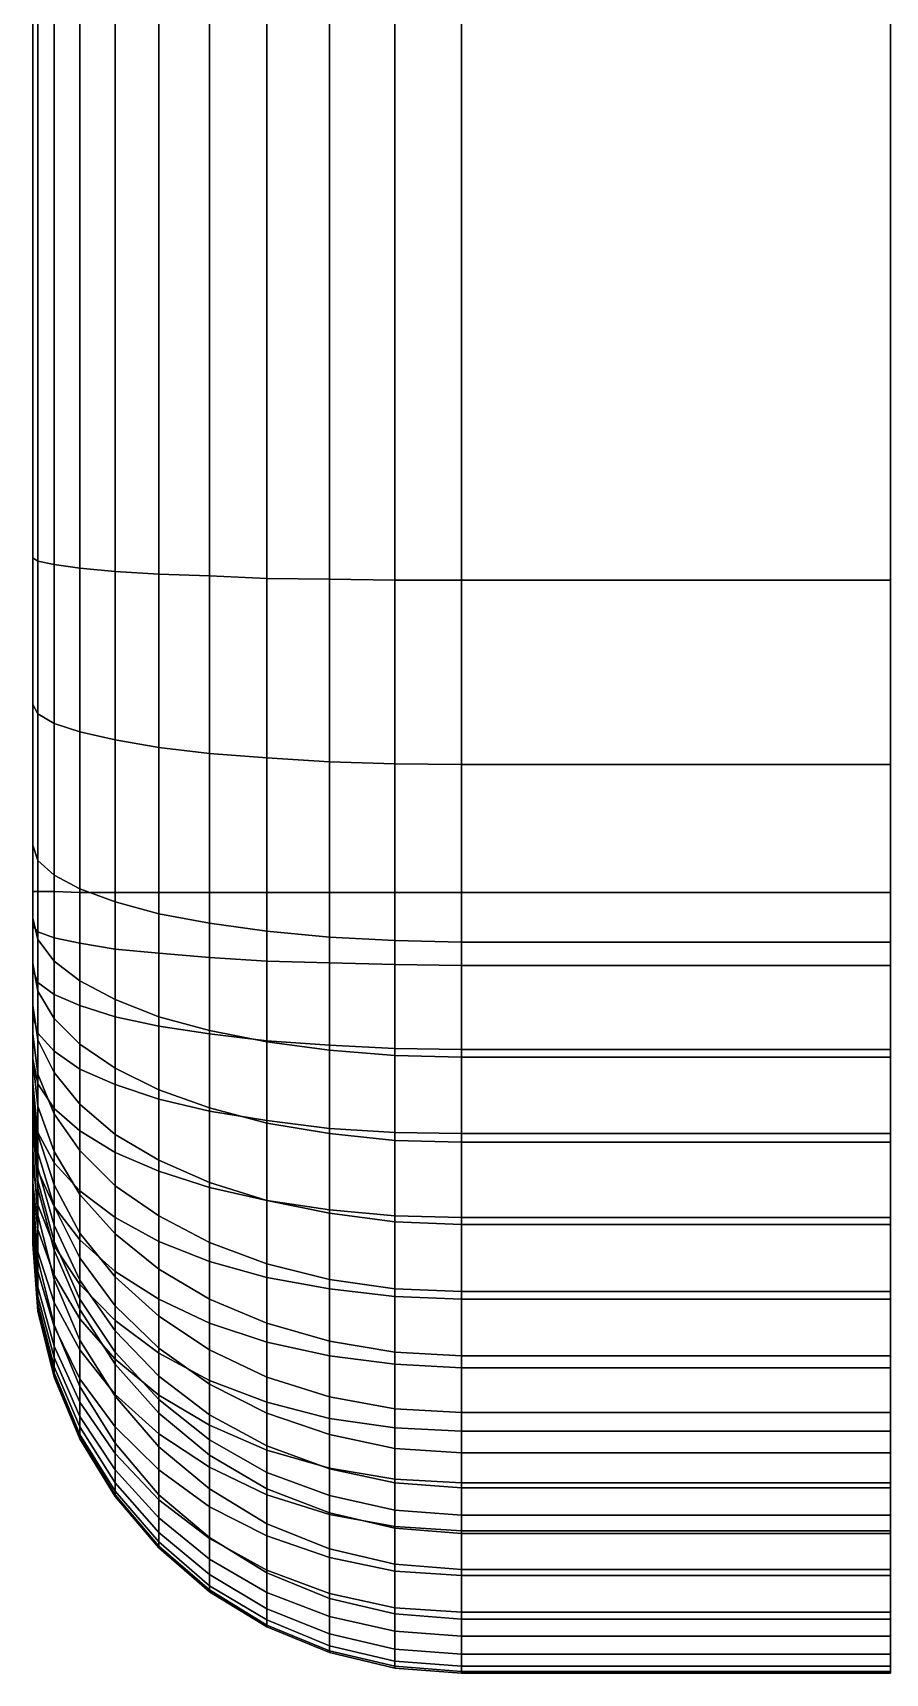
# Model space of a CAD drawing. Extents: x -0.92 to 0.87, y -0.39 to 0.43.
# Drawn here: x -0.4874 to -0.388, y -0.3881 to -0.1969 of the extents above; entities that cross this region are included whole.
import ezdxf

# ---------------------------------------------------------------- set-up
doc = ezdxf.new("R2010")
doc.units = 0
for name, color, linetype in [('CAP_1.7', 7, 'CONTINUOUS'), ('EXTRUDE_2', 7, 'CONTINUOUS'), ('ROUNDING_1.7', 7, 'CONTINUOUS')]:
    doc.layers.add(name, color=color, linetype=linetype)

msp = doc.modelspace()

# ---------------------------------------------------------------- meshes
at = {"layer": 'CAP_1.7'}
mesh = msp.add_polyface(dxfattribs=at)
corners = [(-0.4874, -0.297, -0.2428), (-0.4874, -0.301, -0.2426), (-0.4874, -0.3061, -0.2419), (-0.4874, -0.3114, -0.2406), (-0.4874, -0.3165, -0.2389), (-0.4874, -0.3215, -0.2366), (-0.4874, -0.3252, -0.2345), (-0.4874, -0.3286, -0.232), (-0.4874, -0.3309, -0.23), (-0.4874, -0.333, -0.2278), (-0.4874, -0.3347, -0.2255), (-0.4874, -0.3361, -0.223), (-0.4874, -0.3368, -0.2212), (-0.4874, -0.3374, -0.2194), (-0.4874, -0.3378, -0.2176), (-0.4874, -0.3381, -0.2138), (-0.4874, -0.3379, -0.1933), (-0.4874, -0.3321, -0.1238), (-0.4874, -0.3271, -0.093), (-0.4874, -0.3241, -0.0822), (-0.4874, -0.3235, -0.0805), (-0.4874, -0.3222, -0.0778), (-0.4874, -0.3209, -0.0755), (-0.4874, -0.3193, -0.0734), (-0.4874, -0.3166, -0.0706), (-0.4874, -0.3136, -0.068), (-0.4874, -0.3103, -0.0658), (-0.4874, -0.3054, -0.0632), (-0.4874, -0.3001, -0.0611), (-0.4874, -0.2916, -0.0587), (-0.4874, -0.2752, -0.0558), (-0.4874, -0.2581, -0.054), (-0.4874, -0.1654, -0.0542), (-0.4874, -0.0651, -0.0564), (-0.4874, 0.0006, -0.0581), (-0.4874, 0.0546, -0.0616), (-0.4874, 0.1032, -0.0699), (-0.4874, 0.1463, -0.0762), (-0.4874, 0.1468, -0.0762), (-0.4874, 0.1483, -0.0764), (-0.4874, 0.151, -0.0773), (-0.4874, 0.1598, -0.081), (-0.4874, 0.1965, -0.0979), (-0.4874, 0.1998, -0.0989), (-0.4874, 0.2016, -0.0993), (-0.4874, 0.2031, -0.0994), (-0.4874, 0.2037, -0.0994), (-0.4874, 0.2043, -0.0992), (-0.4874, 0.2047, -0.099), (-0.4874, 0.205, -0.0987), (-0.4874, 0.2052, -0.0983), (-0.4874, 0.2053, -0.0978), (-0.4874, 0.2052, -0.0955), (-0.4874, 0.1882, 0.2108), (-0.4874, 0.1888, 0.2203), (-0.4874, 0.1903, 0.2309), (-0.4874, 0.1927, 0.2391), (-0.4874, 0.1961, 0.2472), (-0.4874, 0.2004, 0.2552), (-0.4874, 0.2074, 0.2656), (-0.4874, 0.2177, 0.2779), (-0.4874, 0.2316, 0.2916), (-0.4874, 0.2489, 0.3057), (-0.4874, 0.2661, 0.3172), (-0.4874, 0.2797, 0.3248), (-0.4874, 0.2912, 0.3299), (-0.4874, 0.2947, 0.331), (-0.4874, 0.3001, 0.332), (-0.4874, 0.3057, 0.3325), (-0.4874, 0.3115, 0.3323), (-0.4874, 0.3193, 0.3312), (-0.4874, 0.3272, 0.3293), (-0.4874, 0.3369, 0.3259), (-0.4874, 0.3463, 0.3216), (-0.4874, 0.3567, 0.3156), (-0.4874, 0.366, 0.309), (-0.4874, 0.3712, 0.3044), (-0.4874, 0.3766, 0.2988), (-0.4874, 0.3784, 0.2966), (-0.4874, 0.3799, 0.2942), (-0.4874, 0.3817, 0.2905), (-0.4874, 0.3831, 0.2866), (-0.4874, 0.384, 0.2826), (-0.4874, 0.3847, 0.2769), (-0.4874, 0.3848, 0.271), (-0.4874, 0.3824, 0.2496), (-0.4874, 0.3786, 0.227), (-0.4874, 0.3447, -0.1559), (-0.4874, 0.3355, -0.1884), (-0.4874, 0.3304, -0.2006), (-0.4874, 0.3249, -0.2098), (-0.4874, 0.322, -0.2131), (-0.4874, 0.319, -0.2155), (-0.4874, 0.3158, -0.217), (-0.4874, 0.3126, -0.2176)]
mesh.append_faces([[corners[k] for k in face] for face in [(94, 93, 92, 92), (94, 92, 91, 91), (94, 91, 90, 90), (94, 90, 89, 89), (94, 89, 88, 88), (94, 88, 49, 49), (94, 49, 48, 48), (94, 48, 47, 47), (94, 47, 46, 46), (94, 46, 45, 45), (94, 45, 44, 44), (94, 44, 43, 43), (94, 43, 42, 42), (94, 42, 36, 36), (94, 36, 35, 35), (94, 35, 0, 0), (88, 87, 49, 49), (87, 86, 52, 52), (87, 52, 51, 51), (87, 51, 50, 50), (87, 50, 49, 49), (86, 85, 63, 63), (86, 63, 62, 62), (86, 62, 61, 61), (86, 61, 60, 60), (86, 60, 59, 59), (86, 59, 53, 53), (86, 53, 52, 52), (85, 84, 74, 74), (85, 74, 73, 73), (85, 73, 72, 72), (85, 72, 64, 64), (85, 64, 63, 63), (84, 83, 76, 76), (84, 76, 75, 75), (84, 75, 74, 74), (83, 82, 76, 76), (82, 81, 77, 77), (82, 77, 76, 76), (81, 80, 77, 77), (80, 79, 77, 77), (79, 78, 77, 77), (72, 71, 64, 64), (71, 70, 64, 64), (70, 69, 64, 64), (69, 68, 65, 65), (69, 65, 64, 64), (68, 67, 65, 65), (67, 66, 65, 65), (59, 58, 53, 53), (58, 57, 54, 54), (58, 54, 53, 53), (57, 56, 54, 54), (56, 55, 54, 54), (42, 41, 36, 36), (41, 40, 37, 37), (41, 37, 36, 36), (40, 39, 37, 37), (39, 38, 37, 37), (35, 34, 0, 0), (34, 33, 0, 0), (33, 32, 0, 0), (32, 31, 0, 0), (31, 30, 17, 17), (31, 17, 0, 0), (30, 29, 18, 18), (30, 18, 17, 17), (29, 28, 18, 18), (28, 27, 18, 18), (27, 26, 19, 19), (27, 19, 18, 18), (26, 25, 19, 19), (25, 24, 19, 19), (24, 23, 20, 20), (24, 20, 19, 19), (23, 22, 20, 20), (22, 21, 20, 20), (17, 16, 0, 0), (16, 15, 3, 3), (16, 3, 2, 2), (16, 2, 1, 1), (16, 1, 0, 0), (15, 14, 10, 10), (15, 10, 9, 9), (15, 9, 8, 8), (15, 8, 7, 7), (15, 7, 6, 6), (15, 6, 5, 5), (15, 5, 4, 4), (15, 4, 3, 3), (14, 13, 12, 12), (14, 12, 11, 11), (14, 11, 10, 10)]])
at = {"layer": 'EXTRUDE_2'}
mesh = msp.add_polyface(dxfattribs=at)
corners = [(-0.4374, -0.2971, -0.2928), (-0.4374, -0.3056, -0.2925), (-0.4374, -0.3154, -0.2911), (-0.4374, -0.3252, -0.2887), (-0.4374, -0.335, -0.2854), (-0.4374, -0.3445, -0.2811), (-0.4374, -0.3525, -0.2765), (-0.4374, -0.3599, -0.2711), (-0.4374, -0.3659, -0.2658), (-0.4374, -0.3715, -0.2598), (-0.4374, -0.3767, -0.2527), (-0.4374, -0.381, -0.2451), (-0.4374, -0.3838, -0.2385), (-0.4374, -0.3859, -0.232), (-0.4374, -0.3873, -0.2248), (-0.4374, -0.3881, -0.2158), (-0.4374, -0.3879, -0.191), (-0.4374, -0.3818, -0.1176), (-0.4374, -0.376, -0.0823), (-0.4374, -0.3718, -0.0668), (-0.4374, -0.3697, -0.0613), (-0.4374, -0.3665, -0.0542), (-0.4374, -0.3624, -0.0475), (-0.4374, -0.3577, -0.0413), (-0.4374, -0.3511, -0.0342), (-0.4374, -0.3436, -0.0279), (-0.4374, -0.3358, -0.0227), (-0.4374, -0.3262, -0.0177), (-0.4374, -0.3163, -0.0138), (-0.4374, -0.3029, -0.0099), (-0.4374, -0.2822, -0.0063), (-0.4374, -0.2607, -0.004), (-0.4374, -0.1648, -0.0042), (-0.4374, -0.0639, -0.0064), (-0.4374, 0.0029, -0.0082), (-0.4374, 0.0604, -0.0118), (-0.4374, 0.111, -0.0205), (-0.4374, 0.1509, -0.0263), (-0.4374, 0.1522, -0.0264), (-0.4374, 0.16, -0.0277), (-0.4374, 0.1682, -0.0303), (-0.4374, 0.1801, -0.0353), (-0.4374, 0.2144, -0.0511), (-0.4374, 0.2122, -0.0504), (-0.4374, 0.2084, -0.0497), (-0.4374, 0.2025, -0.0492), (-0.4374, 0.195, -0.05), (-0.4374, 0.1861, -0.0523), (-0.4374, 0.1751, -0.0581), (-0.4374, 0.1643, -0.0685), (-0.4374, 0.1573, -0.0821), (-0.4374, 0.1551, -0.0941), (-0.4374, 0.1552, -0.0977), (-0.4374, 0.1381, 0.211), (-0.4374, 0.139, 0.2254), (-0.4374, 0.1413, 0.2415), (-0.4374, 0.1455, 0.256), (-0.4374, 0.151, 0.2689), (-0.4374, 0.1576, 0.2811), (-0.4374, 0.1673, 0.2956), (-0.4374, 0.1808, 0.3118), (-0.4374, 0.1982, 0.3289), (-0.4374, 0.2191, 0.3459), (-0.4374, 0.2399, 0.3599), (-0.4374, 0.2574, 0.3696), (-0.4374, 0.2736, 0.3768), (-0.4374, 0.2824, 0.3795), (-0.4374, 0.2934, 0.3817), (-0.4374, 0.3046, 0.3825), (-0.4374, 0.3156, 0.3822), (-0.4374, 0.3286, 0.3804), (-0.4374, 0.3414, 0.3773), (-0.4374, 0.3556, 0.3723), (-0.4374, 0.3692, 0.3661), (-0.4374, 0.3838, 0.3577), (-0.4374, 0.3968, 0.3483), (-0.4374, 0.4056, 0.3408), (-0.4374, 0.4145, 0.3316), (-0.4374, 0.4193, 0.3254), (-0.4374, 0.4235, 0.3188), (-0.4374, 0.4279, 0.31), (-0.4374, 0.4311, 0.3006), (-0.4374, 0.4333, 0.2913), (-0.4374, 0.4346, 0.2805), (-0.4374, 0.4349, 0.2687), (-0.4374, 0.4319, 0.2425), (-0.4374, 0.4282, 0.2206), (-0.4374, 0.394, -0.1649), (-0.4374, 0.3829, -0.2048), (-0.4374, 0.3751, -0.2233), (-0.4374, 0.3654, -0.2394), (-0.4374, 0.3567, -0.2493), (-0.4374, 0.3458, -0.2581), (-0.4374, 0.331, -0.2652), (-0.4374, 0.3177, -0.2674), (-0.3874, -0.2971, -0.2928), (-0.3874, -0.3056, -0.2925), (-0.3874, -0.3154, -0.2911), (-0.3874, -0.3252, -0.2887), (-0.3874, -0.335, -0.2854), (-0.3874, -0.3445, -0.2811), (-0.3874, -0.3525, -0.2765), (-0.3874, -0.3599, -0.2711), (-0.3874, -0.3659, -0.2658), (-0.3874, -0.3715, -0.2598), (-0.3874, -0.3767, -0.2527), (-0.3874, -0.381, -0.2451), (-0.3874, -0.3838, -0.2385), (-0.3874, -0.3859, -0.232), (-0.3874, -0.3873, -0.2248), (-0.3874, -0.3881, -0.2158), (-0.3874, -0.3879, -0.191), (-0.3874, -0.3818, -0.1176), (-0.3874, -0.376, -0.0823), (-0.3874, -0.3718, -0.0668), (-0.3874, -0.3697, -0.0613), (-0.3874, -0.3665, -0.0542), (-0.3874, -0.3624, -0.0475), (-0.3874, -0.3577, -0.0413), (-0.3874, -0.3511, -0.0342), (-0.3874, -0.3436, -0.0279), (-0.3874, -0.3358, -0.0227), (-0.3874, -0.3262, -0.0177), (-0.3874, -0.3163, -0.0138), (-0.3874, -0.3029, -0.0099), (-0.3874, -0.2822, -0.0063), (-0.3874, -0.2607, -0.004), (-0.3874, -0.1648, -0.0042), (-0.3874, -0.0639, -0.0064), (-0.3874, 0.0029, -0.0082), (-0.3874, 0.0604, -0.0118), (-0.3874, 0.111, -0.0205), (-0.3874, 0.1509, -0.0263), (-0.3874, 0.1522, -0.0264), (-0.3874, 0.16, -0.0277), (-0.3874, 0.1682, -0.0303), (-0.3874, 0.1801, -0.0353), (-0.3874, 0.2144, -0.0511), (-0.3874, 0.2122, -0.0504), (-0.3874, 0.2084, -0.0497), (-0.3874, 0.2025, -0.0492), (-0.3874, 0.195, -0.05), (-0.3874, 0.1861, -0.0523), (-0.3874, 0.1751, -0.0581), (-0.3874, 0.1643, -0.0685), (-0.3874, 0.1573, -0.0821), (-0.3874, 0.1551, -0.0941), (-0.3874, 0.1552, -0.0977), (-0.3874, 0.1381, 0.211), (-0.3874, 0.139, 0.2254), (-0.3874, 0.1413, 0.2415), (-0.3874, 0.1455, 0.256), (-0.3874, 0.151, 0.2689), (-0.3874, 0.1576, 0.2811), (-0.3874, 0.1673, 0.2956), (-0.3874, 0.1808, 0.3118), (-0.3874, 0.1982, 0.3289), (-0.3874, 0.2191, 0.3459), (-0.3874, 0.2399, 0.3599), (-0.3874, 0.2574, 0.3696), (-0.3874, 0.2736, 0.3768), (-0.3874, 0.2824, 0.3795), (-0.3874, 0.2934, 0.3817), (-0.3874, 0.3046, 0.3825), (-0.3874, 0.3156, 0.3822), (-0.3874, 0.3286, 0.3804), (-0.3874, 0.3414, 0.3773), (-0.3874, 0.3556, 0.3723), (-0.3874, 0.3692, 0.3661), (-0.3874, 0.3838, 0.3577), (-0.3874, 0.3968, 0.3483), (-0.3874, 0.4056, 0.3408), (-0.3874, 0.4145, 0.3316), (-0.3874, 0.4193, 0.3254), (-0.3874, 0.4235, 0.3188), (-0.3874, 0.4279, 0.31), (-0.3874, 0.4311, 0.3006), (-0.3874, 0.4333, 0.2913), (-0.3874, 0.4346, 0.2805), (-0.3874, 0.4349, 0.2687), (-0.3874, 0.4319, 0.2425), (-0.3874, 0.4282, 0.2206), (-0.3874, 0.394, -0.1649), (-0.3874, 0.3829, -0.2048), (-0.3874, 0.3751, -0.2233), (-0.3874, 0.3654, -0.2394), (-0.3874, 0.3567, -0.2493), (-0.3874, 0.3458, -0.2581), (-0.3874, 0.331, -0.2652), (-0.3874, 0.3177, -0.2674)]
mesh.append_faces([[corners[k] for k in face] for face in [(0, 1, 96, 95), (1, 2, 97, 96), (2, 3, 98, 97), (3, 4, 99, 98), (4, 5, 100, 99), (5, 6, 101, 100), (6, 7, 102, 101), (7, 8, 103, 102), (8, 9, 104, 103), (9, 10, 105, 104), (10, 11, 106, 105), (11, 12, 107, 106), (12, 13, 108, 107), (13, 14, 109, 108), (14, 15, 110, 109), (15, 16, 111, 110), (16, 17, 112, 111), (17, 18, 113, 112), (18, 19, 114, 113), (19, 20, 115, 114), (20, 21, 116, 115), (21, 22, 117, 116), (22, 23, 118, 117), (23, 24, 119, 118), (24, 25, 120, 119), (25, 26, 121, 120), (26, 27, 122, 121), (27, 28, 123, 122), (28, 29, 124, 123), (29, 30, 125, 124), (30, 31, 126, 125), (31, 32, 127, 126), (32, 33, 128, 127), (33, 34, 129, 128), (34, 35, 130, 129), (35, 36, 131, 130), (36, 37, 132, 131), (37, 38, 133, 132), (38, 39, 134, 133), (39, 40, 135, 134), (40, 41, 136, 135), (41, 42, 137, 136), (42, 43, 138, 137), (43, 44, 139, 138), (44, 45, 140, 139), (45, 46, 141, 140), (46, 47, 142, 141), (47, 48, 143, 142), (48, 49, 144, 143), (49, 50, 145, 144), (50, 51, 146, 145), (51, 52, 147, 146), (52, 53, 148, 147), (53, 54, 149, 148), (54, 55, 150, 149), (55, 56, 151, 150), (56, 57, 152, 151), (57, 58, 153, 152), (58, 59, 154, 153), (59, 60, 155, 154), (60, 61, 156, 155), (61, 62, 157, 156), (62, 63, 158, 157), (63, 64, 159, 158), (64, 65, 160, 159), (65, 66, 161, 160), (66, 67, 162, 161), (67, 68, 163, 162), (68, 69, 164, 163), (69, 70, 165, 164), (70, 71, 166, 165), (71, 72, 167, 166), (72, 73, 168, 167), (73, 74, 169, 168), (74, 75, 170, 169), (75, 76, 171, 170), (76, 77, 172, 171), (77, 78, 173, 172), (78, 79, 174, 173), (79, 80, 175, 174), (80, 81, 176, 175), (81, 82, 177, 176), (82, 83, 178, 177), (83, 84, 179, 178), (84, 85, 180, 179), (85, 86, 181, 180), (86, 87, 182, 181), (87, 88, 183, 182), (88, 89, 184, 183), (89, 90, 185, 184), (90, 91, 186, 185), (91, 92, 187, 186), (92, 93, 188, 187), (93, 94, 189, 188), (94, 0, 95, 189)]])
at = {"layer": 'ROUNDING_1.7'}
mesh = msp.add_polyface(dxfattribs=at)
corners = [(-0.4374, -0.2822, -0.0063), (-0.4452, -0.2821, -0.0069), (-0.4452, -0.2607, -0.0046), (-0.4374, -0.2607, -0.004), (-0.4452, -0.1648, -0.0048), (-0.4374, -0.1648, -0.0042), (-0.4452, -0.0639, -0.007), (-0.4374, -0.0639, -0.0064), (-0.4452, 0.0029, -0.0088), (-0.4374, 0.0029, -0.0082), (-0.4374, 0.3177, -0.2674), (-0.4452, 0.3176, -0.2668), (-0.4452, -0.2971, -0.2922), (-0.4374, -0.2971, -0.2928), (-0.4528, -0.2819, -0.0087), (-0.4528, -0.2606, -0.0064), (-0.4528, -0.1648, -0.0066), (-0.4528, -0.064, -0.0088), (-0.4528, 0.0028, -0.0106), (-0.4528, 0.3175, -0.2649), (-0.4528, -0.2971, -0.2904), (-0.4601, -0.2814, -0.0117), (-0.4601, -0.2605, -0.0094), (-0.4601, -0.1648, -0.0097), (-0.4601, -0.0641, -0.0118), (-0.4601, 0.0027, -0.0136), (-0.4601, 0.3171, -0.262), (-0.4601, -0.2971, -0.2874), (-0.4668, -0.2809, -0.0158), (-0.4668, -0.2602, -0.0135), (-0.4668, -0.1649, -0.0138), (-0.4668, -0.0642, -0.0159), (-0.4668, 0.0025, -0.0177), (-0.4668, 0.3167, -0.2579), (-0.4668, -0.2971, -0.2833), (-0.4727, -0.2802, -0.0208), (-0.4727, -0.26, -0.0186), (-0.4727, -0.165, -0.0188), (-0.4727, -0.0643, -0.021), (-0.4727, 0.0022, -0.0228), (-0.4727, 0.0587, -0.0264), (-0.4668, 0.0593, -0.0213), (-0.4727, 0.3162, -0.2528), (-0.4727, -0.2971, -0.2782), (-0.4778, -0.2793, -0.0267), (-0.4778, -0.2597, -0.0246), (-0.4778, -0.165, -0.0248), (-0.4778, -0.0644, -0.027), (-0.4778, 0.002, -0.0288), (-0.4778, 0.058, -0.0323), (-0.4778, 0.3156, -0.2468), (-0.4778, -0.2971, -0.2722), (-0.4778, -0.2982, -0.03), (-0.4819, -0.2967, -0.0365), (-0.4819, -0.2784, -0.0333), (-0.4819, -0.2593, -0.0313), (-0.4819, -0.1651, -0.0315), (-0.4819, -0.0646, -0.0337), (-0.4819, 0.0017, -0.0355), (-0.4819, 0.0572, -0.039), (-0.4819, 0.3149, -0.2402), (-0.4819, -0.2971, -0.2655), (-0.4849, -0.2951, -0.0436), (-0.4849, -0.2774, -0.0405), (-0.4849, -0.2589, -0.0385), (-0.4849, -0.1652, -0.0388), (-0.4849, -0.0648, -0.0409), (-0.4849, 0.0013, -0.0427), (-0.4849, 0.0564, -0.0462), (-0.4849, 0.3142, -0.233), (-0.4849, -0.297, -0.2583), (-0.4868, -0.2934, -0.0511), (-0.4868, -0.2763, -0.0481), (-0.4868, -0.2585, -0.0462), (-0.4868, -0.1653, -0.0464), (-0.4868, -0.0649, -0.0485), (-0.4868, 0.001, -0.0503), (-0.4868, 0.0555, -0.0538), (-0.4868, 0.3134, -0.2254), (-0.4868, -0.297, -0.2506), (-0.4874, -0.2916, -0.0587), (-0.4874, -0.2752, -0.0558), (-0.4874, -0.2581, -0.054), (-0.4874, -0.1654, -0.0542), (-0.4874, -0.0651, -0.0564), (-0.4874, 0.0006, -0.0581), (-0.4874, 0.0546, -0.0616), (-0.4874, 0.3126, -0.2176), (-0.4874, -0.297, -0.2428)]
mesh.append_faces([[corners[k] for k in face] for face in [(0, 1, 2, 3), (3, 2, 4, 5), (5, 4, 6, 7), (7, 6, 8, 9), (10, 11, 12, 13), (1, 14, 15, 2), (2, 15, 16, 4), (4, 16, 17, 6), (6, 17, 18, 8), (11, 19, 20, 12), (14, 21, 22, 15), (15, 22, 23, 16), (16, 23, 24, 17), (17, 24, 25, 18), (19, 26, 27, 20), (21, 28, 29, 22), (22, 29, 30, 23), (23, 30, 31, 24), (24, 31, 32, 25), (26, 33, 34, 27), (28, 35, 36, 29), (29, 36, 37, 30), (30, 37, 38, 31), (31, 38, 39, 32), (32, 39, 40, 41), (33, 42, 43, 34), (35, 44, 45, 36), (36, 45, 46, 37), (37, 46, 47, 38), (38, 47, 48, 39), (39, 48, 49, 40), (42, 50, 51, 43), (52, 53, 54, 44), (44, 54, 55, 45), (45, 55, 56, 46), (46, 56, 57, 47), (47, 57, 58, 48), (48, 58, 59, 49), (50, 60, 61, 51), (53, 62, 63, 54), (54, 63, 64, 55), (55, 64, 65, 56), (56, 65, 66, 57), (57, 66, 67, 58), (58, 67, 68, 59), (60, 69, 70, 61), (62, 71, 72, 63), (63, 72, 73, 64), (64, 73, 74, 65), (65, 74, 75, 66), (66, 75, 76, 67), (67, 76, 77, 68), (69, 78, 79, 70), (71, 80, 81, 72), (72, 81, 82, 73), (73, 82, 83, 74), (74, 83, 84, 75), (75, 84, 85, 76), (76, 85, 86, 77), (78, 87, 88, 79)]])
mesh = msp.add_polyface(dxfattribs=at)
corners = [(-0.4374, -0.2971, -0.2928), (-0.4452, -0.2971, -0.2922), (-0.4452, -0.3055, -0.2918), (-0.4374, -0.3056, -0.2925), (-0.4452, -0.3153, -0.2905), (-0.4374, -0.3154, -0.2911), (-0.4374, -0.3163, -0.0138), (-0.4452, -0.3161, -0.0144), (-0.4452, -0.3027, -0.0105), (-0.4374, -0.3029, -0.0099), (-0.4452, -0.2821, -0.0069), (-0.4374, -0.2822, -0.0063), (-0.4528, -0.2971, -0.2904), (-0.4528, -0.3053, -0.29), (-0.4528, -0.3149, -0.2887), (-0.4528, -0.3155, -0.0161), (-0.4528, -0.3023, -0.0123), (-0.4528, -0.2819, -0.0087), (-0.4601, -0.2971, -0.2874), (-0.4601, -0.3051, -0.287), (-0.4601, -0.3144, -0.2857), (-0.4601, -0.3237, -0.2835), (-0.4528, -0.3246, -0.2864), (-0.4601, -0.3145, -0.0189), (-0.4601, -0.3016, -0.0152), (-0.4601, -0.2814, -0.0117), (-0.4668, -0.2971, -0.2833), (-0.4668, -0.3047, -0.2829), (-0.4668, -0.3136, -0.2817), (-0.4668, -0.3226, -0.2795), (-0.4601, -0.324, -0.0227), (-0.4668, -0.3222, -0.0264), (-0.4668, -0.3132, -0.0228), (-0.4668, -0.3007, -0.0192), (-0.4668, -0.2809, -0.0158), (-0.4727, -0.2971, -0.2782), (-0.4727, -0.3042, -0.2779), (-0.4727, -0.3127, -0.2767), (-0.4727, -0.3212, -0.2746), (-0.4727, -0.3201, -0.0311), (-0.4727, -0.3116, -0.0277), (-0.4727, -0.2996, -0.0242), (-0.4727, -0.2802, -0.0208), (-0.4778, -0.2971, -0.2722), (-0.4778, -0.3037, -0.2719), (-0.4778, -0.3116, -0.2708), (-0.4778, -0.3195, -0.2689), (-0.4778, -0.3176, -0.0365), (-0.4778, -0.3096, -0.0333), (-0.4778, -0.2982, -0.03), (-0.4778, -0.2793, -0.0267), (-0.4819, -0.2971, -0.2655), (-0.4819, -0.303, -0.2652), (-0.4819, -0.3103, -0.2642), (-0.4819, -0.3177, -0.2625), (-0.4819, -0.3148, -0.0426), (-0.4819, -0.3074, -0.0396), (-0.4819, -0.2967, -0.0365), (-0.4849, -0.297, -0.2583), (-0.4849, -0.3024, -0.258), (-0.4849, -0.309, -0.2571), (-0.4849, -0.3156, -0.2555), (-0.4819, -0.3218, -0.0462), (-0.4849, -0.3181, -0.0525), (-0.4849, -0.3118, -0.0492), (-0.4849, -0.3051, -0.0465), (-0.4849, -0.2951, -0.0436), (-0.4868, -0.297, -0.2506), (-0.4868, -0.3017, -0.2504), (-0.4868, -0.3076, -0.2496), (-0.4868, -0.3135, -0.2482), (-0.4868, -0.3194, -0.2462), (-0.4849, -0.3223, -0.2533), (-0.4849, -0.3229, -0.0556), (-0.4868, -0.3183, -0.0618), (-0.4868, -0.3143, -0.0591), (-0.4868, -0.3086, -0.0561), (-0.4868, -0.3026, -0.0537), (-0.4868, -0.2934, -0.0511), (-0.4874, -0.297, -0.2428), (-0.4874, -0.301, -0.2426), (-0.4874, -0.3061, -0.2419), (-0.4874, -0.3114, -0.2406), (-0.4874, -0.3165, -0.2389), (-0.4868, -0.322, -0.0649), (-0.4874, -0.3166, -0.0706), (-0.4874, -0.3136, -0.068), (-0.4874, -0.3103, -0.0658), (-0.4874, -0.3054, -0.0632), (-0.4874, -0.3001, -0.0611), (-0.4874, -0.2916, -0.0587)]
mesh.append_faces([[corners[k] for k in face] for face in [(0, 1, 2, 3), (3, 2, 4, 5), (6, 7, 8, 9), (9, 8, 10, 11), (1, 12, 13, 2), (2, 13, 14, 4), (7, 15, 16, 8), (8, 16, 17, 10), (12, 18, 19, 13), (13, 19, 20, 14), (14, 20, 21, 22), (15, 23, 24, 16), (16, 24, 25, 17), (18, 26, 27, 19), (19, 27, 28, 20), (20, 28, 29, 21), (30, 31, 32, 23), (23, 32, 33, 24), (24, 33, 34, 25), (26, 35, 36, 27), (27, 36, 37, 28), (28, 37, 38, 29), (31, 39, 40, 32), (32, 40, 41, 33), (33, 41, 42, 34), (35, 43, 44, 36), (36, 44, 45, 37), (37, 45, 46, 38), (39, 47, 48, 40), (40, 48, 49, 41), (41, 49, 50, 42), (43, 51, 52, 44), (44, 52, 53, 45), (45, 53, 54, 46), (47, 55, 56, 48), (48, 56, 57, 49), (51, 58, 59, 52), (52, 59, 60, 53), (53, 60, 61, 54), (62, 63, 64, 55), (55, 64, 65, 56), (56, 65, 66, 57), (58, 67, 68, 59), (59, 68, 69, 60), (60, 69, 70, 61), (61, 70, 71, 72), (73, 74, 75, 63), (63, 75, 76, 64), (64, 76, 77, 65), (65, 77, 78, 66), (67, 79, 80, 68), (68, 80, 81, 69), (69, 81, 82, 70), (70, 82, 83, 71), (84, 85, 86, 74), (74, 86, 87, 75), (75, 87, 88, 76), (76, 88, 89, 77), (77, 89, 90, 78)]])
mesh = msp.add_polyface(dxfattribs=at)
corners = [(-0.4374, -0.3154, -0.2911), (-0.4452, -0.3153, -0.2905), (-0.4452, -0.3251, -0.2881), (-0.4374, -0.3252, -0.2887), (-0.4452, -0.3348, -0.2848), (-0.4374, -0.335, -0.2854), (-0.4452, -0.3442, -0.2806), (-0.4374, -0.3445, -0.2811), (-0.4452, -0.3521, -0.2759), (-0.4374, -0.3525, -0.2765), (-0.4374, -0.3511, -0.0342), (-0.4452, -0.3507, -0.0346), (-0.4452, -0.3433, -0.0284), (-0.4374, -0.3436, -0.0279), (-0.4452, -0.3355, -0.0232), (-0.4374, -0.3358, -0.0227), (-0.4452, -0.326, -0.0183), (-0.4374, -0.3262, -0.0177), (-0.4452, -0.3161, -0.0144), (-0.4374, -0.3163, -0.0138), (-0.4528, -0.3149, -0.2887), (-0.4528, -0.3246, -0.2864), (-0.4528, -0.3341, -0.2831), (-0.4528, -0.3433, -0.2789), (-0.4528, -0.3511, -0.2744), (-0.4528, -0.3494, -0.036), (-0.4528, -0.3422, -0.0299), (-0.4528, -0.3345, -0.0248), (-0.4528, -0.3252, -0.02), (-0.4528, -0.3155, -0.0161), (-0.4601, -0.3237, -0.2835), (-0.4601, -0.333, -0.2803), (-0.4601, -0.342, -0.2762), (-0.4601, -0.3495, -0.2719), (-0.4601, -0.3473, -0.0382), (-0.4601, -0.3404, -0.0323), (-0.4601, -0.333, -0.0274), (-0.4601, -0.324, -0.0227), (-0.4601, -0.3145, -0.0189), (-0.4668, -0.3226, -0.2795), (-0.4668, -0.3315, -0.2765), (-0.4668, -0.3401, -0.2726), (-0.4668, -0.3473, -0.2684), (-0.4601, -0.3536, -0.0448), (-0.4668, -0.3504, -0.0475), (-0.4668, -0.3445, -0.0411), (-0.4668, -0.3379, -0.0356), (-0.4668, -0.3309, -0.0309), (-0.4668, -0.3222, -0.0264), (-0.4727, -0.3212, -0.2746), (-0.4727, -0.3296, -0.2718), (-0.4727, -0.3378, -0.2681), (-0.4727, -0.3445, -0.2642), (-0.4727, -0.3508, -0.2596), (-0.4668, -0.354, -0.2636), (-0.4668, -0.3544, -0.0529), (-0.4727, -0.3502, -0.0557), (-0.4727, -0.3465, -0.0507), (-0.4727, -0.341, -0.0448), (-0.4727, -0.3348, -0.0397), (-0.4727, -0.3283, -0.0353), (-0.4727, -0.3201, -0.0311), (-0.4778, -0.3195, -0.2689), (-0.4778, -0.3274, -0.2662), (-0.4778, -0.335, -0.2628), (-0.4778, -0.3413, -0.2591), (-0.4778, -0.347, -0.255), (-0.4727, -0.3535, -0.0611), (-0.4778, -0.3482, -0.0639), (-0.4778, -0.3453, -0.0591), (-0.4778, -0.3419, -0.0546), (-0.4778, -0.3369, -0.0492), (-0.4778, -0.3313, -0.0445), (-0.4778, -0.3253, -0.0405), (-0.4778, -0.3176, -0.0365), (-0.4819, -0.3319, -0.2568), (-0.4819, -0.3376, -0.2535), (-0.4819, -0.3428, -0.2497), (-0.4819, -0.3468, -0.2462), (-0.4778, -0.3515, -0.251), (-0.4778, -0.3521, -0.0731), (-0.4819, -0.3457, -0.0752), (-0.4819, -0.3445, -0.0718), (-0.4778, -0.3507, -0.0692), (-0.4819, -0.3423, -0.0671), (-0.4819, -0.3397, -0.0628), (-0.4819, -0.3368, -0.0589), (-0.4819, -0.3323, -0.0541), (-0.4819, -0.3272, -0.0498), (-0.4819, -0.3218, -0.0462), (-0.4819, -0.3148, -0.0426)]
mesh.append_faces([[corners[k] for k in face] for face in [(0, 1, 2, 3), (3, 2, 4, 5), (5, 4, 6, 7), (7, 6, 8, 9), (10, 11, 12, 13), (13, 12, 14, 15), (15, 14, 16, 17), (17, 16, 18, 19), (1, 20, 21, 2), (2, 21, 22, 4), (4, 22, 23, 6), (6, 23, 24, 8), (11, 25, 26, 12), (12, 26, 27, 14), (14, 27, 28, 16), (16, 28, 29, 18), (21, 30, 31, 22), (22, 31, 32, 23), (23, 32, 33, 24), (25, 34, 35, 26), (26, 35, 36, 27), (27, 36, 37, 28), (28, 37, 38, 29), (30, 39, 40, 31), (31, 40, 41, 32), (32, 41, 42, 33), (43, 44, 45, 34), (34, 45, 46, 35), (35, 46, 47, 36), (36, 47, 48, 37), (39, 49, 50, 40), (40, 50, 51, 41), (41, 51, 52, 42), (42, 52, 53, 54), (55, 56, 57, 44), (44, 57, 58, 45), (45, 58, 59, 46), (46, 59, 60, 47), (47, 60, 61, 48), (49, 62, 63, 50), (50, 63, 64, 51), (51, 64, 65, 52), (52, 65, 66, 53), (67, 68, 69, 56), (56, 69, 70, 57), (57, 70, 71, 58), (58, 71, 72, 59), (59, 72, 73, 60), (60, 73, 74, 61), (64, 75, 76, 65), (65, 76, 77, 66), (66, 77, 78, 79), (80, 81, 82, 83), (83, 82, 84, 68), (68, 84, 85, 69), (69, 85, 86, 70), (70, 86, 87, 71), (71, 87, 88, 72), (72, 88, 89, 73), (73, 89, 90, 74)]])
mesh = msp.add_polyface(dxfattribs=at)
corners = [(-0.4778, -0.3195, -0.2689), (-0.4819, -0.3177, -0.2625), (-0.4819, -0.3249, -0.26), (-0.4778, -0.3274, -0.2662), (-0.4819, -0.3319, -0.2568), (-0.4778, -0.335, -0.2628), (-0.4849, -0.3156, -0.2555), (-0.4849, -0.3223, -0.2533), (-0.4849, -0.3286, -0.2504), (-0.4849, -0.3337, -0.2474), (-0.4819, -0.3376, -0.2535), (-0.4849, -0.3383, -0.2441), (-0.4819, -0.3428, -0.2497), (-0.4849, -0.3417, -0.241), (-0.4819, -0.3468, -0.2462), (-0.4849, -0.3449, -0.2377), (-0.4819, -0.3504, -0.2423), (-0.4849, -0.3477, -0.2339), (-0.4819, -0.3538, -0.2378), (-0.4819, -0.3547, -0.121), (-0.4849, -0.3475, -0.1219), (-0.4849, -0.3422, -0.0897), (-0.4819, -0.3493, -0.0881), (-0.4849, -0.3388, -0.0774), (-0.4819, -0.3457, -0.0752), (-0.4849, -0.3378, -0.0746), (-0.4819, -0.3445, -0.0718), (-0.4849, -0.3359, -0.0705), (-0.4819, -0.3423, -0.0671), (-0.4849, -0.3337, -0.0669), (-0.4819, -0.3397, -0.0628), (-0.4849, -0.3312, -0.0635), (-0.4819, -0.3368, -0.0589), (-0.4849, -0.3273, -0.0593), (-0.4819, -0.3323, -0.0541), (-0.4849, -0.3229, -0.0556), (-0.4819, -0.3272, -0.0498), (-0.4849, -0.3181, -0.0525), (-0.4819, -0.3218, -0.0462), (-0.4868, -0.3194, -0.2462), (-0.4868, -0.3251, -0.2436), (-0.4868, -0.3295, -0.241), (-0.4868, -0.3335, -0.2381), (-0.4868, -0.3364, -0.2356), (-0.4868, -0.339, -0.2328), (-0.4868, -0.3413, -0.2297), (-0.4868, -0.3431, -0.2264), (-0.4849, -0.35, -0.2298), (-0.4868, -0.3442, -0.2239), (-0.4849, -0.3513, -0.2266), (-0.4868, -0.345, -0.2214), (-0.4849, -0.3524, -0.2233), (-0.4868, -0.3455, -0.2187), (-0.4849, -0.3531, -0.2198), (-0.4868, -0.3459, -0.2141), (-0.4849, -0.3536, -0.2144), (-0.4868, -0.3457, -0.1929), (-0.4849, -0.3534, -0.1926), (-0.4868, -0.3399, -0.1228), (-0.4868, -0.3347, -0.0913), (-0.4868, -0.3316, -0.0798), (-0.4868, -0.3307, -0.0775), (-0.4868, -0.3292, -0.0741), (-0.4868, -0.3274, -0.0711), (-0.4868, -0.3253, -0.0684), (-0.4868, -0.322, -0.0649), (-0.4868, -0.3183, -0.0618), (-0.4874, -0.3165, -0.2389), (-0.4874, -0.3215, -0.2366), (-0.4874, -0.3252, -0.2345), (-0.4874, -0.3286, -0.232), (-0.4874, -0.3309, -0.23), (-0.4874, -0.333, -0.2278), (-0.4874, -0.3347, -0.2255), (-0.4874, -0.3361, -0.223), (-0.4874, -0.3368, -0.2212), (-0.4874, -0.3374, -0.2194), (-0.4874, -0.3378, -0.2176), (-0.4874, -0.3381, -0.2138), (-0.4874, -0.3379, -0.1933), (-0.4874, -0.3321, -0.1238), (-0.4874, -0.3271, -0.093), (-0.4874, -0.3241, -0.0822), (-0.4874, -0.3235, -0.0805), (-0.4874, -0.3222, -0.0778), (-0.4874, -0.3209, -0.0755), (-0.4874, -0.3193, -0.0734), (-0.4874, -0.3166, -0.0706)]
mesh.append_faces([[corners[k] for k in face] for face in [(0, 1, 2, 3), (3, 2, 4, 5), (1, 6, 7, 2), (2, 7, 8, 4), (4, 8, 9, 10), (10, 9, 11, 12), (12, 11, 13, 14), (14, 13, 15, 16), (16, 15, 17, 18), (19, 20, 21, 22), (22, 21, 23, 24), (24, 23, 25, 26), (26, 25, 27, 28), (28, 27, 29, 30), (30, 29, 31, 32), (32, 31, 33, 34), (34, 33, 35, 36), (36, 35, 37, 38), (7, 39, 40, 8), (8, 40, 41, 9), (9, 41, 42, 11), (11, 42, 43, 13), (13, 43, 44, 15), (15, 44, 45, 17), (17, 45, 46, 47), (47, 46, 48, 49), (49, 48, 50, 51), (51, 50, 52, 53), (53, 52, 54, 55), (55, 54, 56, 57), (57, 56, 58, 20), (20, 58, 59, 21), (21, 59, 60, 23), (23, 60, 61, 25), (25, 61, 62, 27), (27, 62, 63, 29), (29, 63, 64, 31), (31, 64, 65, 33), (33, 65, 66, 35), (39, 67, 68, 40), (40, 68, 69, 41), (41, 69, 70, 42), (42, 70, 71, 43), (43, 71, 72, 44), (44, 72, 73, 45), (45, 73, 74, 46), (46, 74, 75, 48), (48, 75, 76, 50), (50, 76, 77, 52), (52, 77, 78, 54), (54, 78, 79, 56), (56, 79, 80, 58), (58, 80, 81, 59), (59, 81, 82, 60), (60, 82, 83, 61), (61, 83, 84, 62), (62, 84, 85, 63), (63, 85, 86, 64), (64, 86, 87, 65)]])
mesh = msp.add_polyface(dxfattribs=at)
corners = [(-0.4601, -0.3495, -0.2719), (-0.4668, -0.3473, -0.2684), (-0.4668, -0.354, -0.2636), (-0.4601, -0.3565, -0.2668), (-0.4668, -0.3592, -0.2589), (-0.4601, -0.3621, -0.2619), (-0.4668, -0.3641, -0.2537), (-0.4601, -0.3673, -0.2563), (-0.4668, -0.3687, -0.2475), (-0.4601, -0.3721, -0.2498), (-0.4668, -0.3724, -0.2409), (-0.4601, -0.3761, -0.2427), (-0.4668, -0.3748, -0.2352), (-0.4601, -0.3787, -0.2366), (-0.4668, -0.3766, -0.2296), (-0.4601, -0.3806, -0.2306), (-0.4668, -0.3779, -0.2234), (-0.4601, -0.3819, -0.224), (-0.4668, -0.3786, -0.2154), (-0.4601, -0.3827, -0.2156), (-0.4668, -0.3784, -0.1914), (-0.4601, -0.3825, -0.1912), (-0.4668, -0.3723, -0.1188), (-0.4601, -0.3764, -0.1183), (-0.4668, -0.3666, -0.0843), (-0.4601, -0.3707, -0.0834), (-0.4727, -0.3508, -0.2596), (-0.4727, -0.3557, -0.2553), (-0.4727, -0.3602, -0.2504), (-0.4727, -0.3644, -0.2447), (-0.4727, -0.3679, -0.2386), (-0.4727, -0.37, -0.2334), (-0.4727, -0.3717, -0.2283), (-0.4727, -0.3728, -0.2227), (-0.4727, -0.3735, -0.2152), (-0.4727, -0.3733, -0.1916), (-0.4727, -0.3673, -0.1194), (-0.4727, -0.3617, -0.0854), (-0.4727, -0.3578, -0.0713), (-0.4668, -0.3627, -0.0697), (-0.4727, -0.3562, -0.0669), (-0.4668, -0.3609, -0.065), (-0.4727, -0.3535, -0.0611), (-0.4668, -0.358, -0.0587), (-0.4727, -0.3502, -0.0557), (-0.4668, -0.3544, -0.0529), (-0.4778, -0.347, -0.255), (-0.4778, -0.3515, -0.251), (-0.4778, -0.3556, -0.2466), (-0.4778, -0.3594, -0.2415), (-0.4778, -0.3625, -0.236), (-0.4778, -0.3644, -0.2314), (-0.4778, -0.3659, -0.2268), (-0.4778, -0.3669, -0.2218), (-0.4778, -0.3675, -0.215), (-0.4778, -0.3673, -0.1919), (-0.4778, -0.3613, -0.1202), (-0.4778, -0.3558, -0.0867), (-0.4778, -0.3521, -0.0731), (-0.4778, -0.3507, -0.0692), (-0.4778, -0.3482, -0.0639), (-0.4819, -0.3468, -0.2462), (-0.4819, -0.3504, -0.2423), (-0.4819, -0.3538, -0.2378), (-0.4819, -0.3565, -0.233), (-0.4819, -0.3582, -0.2291), (-0.4819, -0.3594, -0.2251), (-0.4819, -0.3603, -0.2209), (-0.4819, -0.3608, -0.2147), (-0.4819, -0.3606, -0.1922), (-0.4819, -0.3547, -0.121), (-0.4819, -0.3493, -0.0881), (-0.4819, -0.3457, -0.0752), (-0.4849, -0.3477, -0.2339), (-0.4849, -0.35, -0.2298), (-0.4849, -0.3513, -0.2266), (-0.4849, -0.3524, -0.2233), (-0.4849, -0.3531, -0.2198), (-0.4849, -0.3536, -0.2144), (-0.4849, -0.3534, -0.1926), (-0.4849, -0.3475, -0.1219)]
mesh.append_faces([[corners[k] for k in face] for face in [(0, 1, 2, 3), (3, 2, 4, 5), (5, 4, 6, 7), (7, 6, 8, 9), (9, 8, 10, 11), (11, 10, 12, 13), (13, 12, 14, 15), (15, 14, 16, 17), (17, 16, 18, 19), (19, 18, 20, 21), (21, 20, 22, 23), (23, 22, 24, 25), (2, 26, 27, 4), (4, 27, 28, 6), (6, 28, 29, 8), (8, 29, 30, 10), (10, 30, 31, 12), (12, 31, 32, 14), (14, 32, 33, 16), (16, 33, 34, 18), (18, 34, 35, 20), (20, 35, 36, 22), (22, 36, 37, 24), (24, 37, 38, 39), (39, 38, 40, 41), (41, 40, 42, 43), (43, 42, 44, 45), (26, 46, 47, 27), (27, 47, 48, 28), (28, 48, 49, 29), (29, 49, 50, 30), (30, 50, 51, 31), (31, 51, 52, 32), (32, 52, 53, 33), (33, 53, 54, 34), (34, 54, 55, 35), (35, 55, 56, 36), (36, 56, 57, 37), (37, 57, 58, 38), (38, 58, 59, 40), (40, 59, 60, 42), (47, 61, 62, 48), (48, 62, 63, 49), (49, 63, 64, 50), (50, 64, 65, 51), (51, 65, 66, 52), (52, 66, 67, 53), (53, 67, 68, 54), (54, 68, 69, 55), (55, 69, 70, 56), (56, 70, 71, 57), (57, 71, 72, 58), (63, 73, 74, 64), (64, 74, 75, 65), (65, 75, 76, 66), (66, 76, 77, 67), (67, 77, 78, 68), (68, 78, 79, 69), (69, 79, 80, 70)]])
mesh = msp.add_polyface(dxfattribs=at)
corners = [(-0.4374, -0.3525, -0.2765), (-0.4452, -0.3521, -0.2759), (-0.4452, -0.3595, -0.2706), (-0.4374, -0.3599, -0.2711), (-0.4452, -0.3655, -0.2653), (-0.4374, -0.3659, -0.2658), (-0.4452, -0.371, -0.2594), (-0.4374, -0.3715, -0.2598), (-0.4452, -0.3762, -0.2524), (-0.4374, -0.3767, -0.2527), (-0.4452, -0.3805, -0.2448), (-0.4374, -0.381, -0.2451), (-0.4452, -0.3832, -0.2383), (-0.4374, -0.3838, -0.2385), (-0.4452, -0.3853, -0.2318), (-0.4374, -0.3859, -0.232), (-0.4452, -0.3867, -0.2247), (-0.4374, -0.3873, -0.2248), (-0.4452, -0.3875, -0.2157), (-0.4374, -0.3881, -0.2158), (-0.4452, -0.3873, -0.191), (-0.4374, -0.3879, -0.191), (-0.4452, -0.3812, -0.1177), (-0.4374, -0.3818, -0.1176), (-0.4452, -0.3754, -0.0824), (-0.4374, -0.376, -0.0823), (-0.4452, -0.3712, -0.067), (-0.4374, -0.3718, -0.0668), (-0.4452, -0.3691, -0.0615), (-0.4374, -0.3697, -0.0613), (-0.4452, -0.3659, -0.0545), (-0.4374, -0.3665, -0.0542), (-0.4452, -0.3619, -0.0479), (-0.4374, -0.3624, -0.0475), (-0.4452, -0.3573, -0.0417), (-0.4374, -0.3577, -0.0413), (-0.4452, -0.3507, -0.0346), (-0.4374, -0.3511, -0.0342), (-0.4528, -0.3511, -0.2744), (-0.4528, -0.3584, -0.2692), (-0.4528, -0.3642, -0.264), (-0.4528, -0.3696, -0.2582), (-0.4528, -0.3746, -0.2514), (-0.4528, -0.3788, -0.244), (-0.4528, -0.3815, -0.2377), (-0.4528, -0.3835, -0.2314), (-0.4528, -0.3849, -0.2245), (-0.4528, -0.3857, -0.2157), (-0.4528, -0.3855, -0.1911), (-0.4528, -0.3794, -0.1179), (-0.4528, -0.3736, -0.0828), (-0.4528, -0.3694, -0.0676), (-0.4528, -0.3674, -0.0622), (-0.4528, -0.3643, -0.0554), (-0.4528, -0.3603, -0.0489), (-0.4528, -0.3559, -0.0429), (-0.4528, -0.3494, -0.036), (-0.4601, -0.3495, -0.2719), (-0.4601, -0.3565, -0.2668), (-0.4601, -0.3621, -0.2619), (-0.4601, -0.3673, -0.2563), (-0.4601, -0.3721, -0.2498), (-0.4601, -0.3761, -0.2427), (-0.4601, -0.3787, -0.2366), (-0.4601, -0.3806, -0.2306), (-0.4601, -0.3819, -0.224), (-0.4601, -0.3827, -0.2156), (-0.4601, -0.3825, -0.1912), (-0.4601, -0.3764, -0.1183), (-0.4601, -0.3707, -0.0834), (-0.4601, -0.3666, -0.0685), (-0.4601, -0.3647, -0.0634), (-0.4601, -0.3616, -0.0568), (-0.4601, -0.3578, -0.0506), (-0.4601, -0.3536, -0.0448), (-0.4601, -0.3473, -0.0382), (-0.4668, -0.3666, -0.0843), (-0.4668, -0.3627, -0.0697), (-0.4668, -0.3609, -0.065), (-0.4668, -0.358, -0.0587), (-0.4668, -0.3544, -0.0529), (-0.4668, -0.3504, -0.0475)]
mesh.append_faces([[corners[k] for k in face] for face in [(0, 1, 2, 3), (3, 2, 4, 5), (5, 4, 6, 7), (7, 6, 8, 9), (9, 8, 10, 11), (11, 10, 12, 13), (13, 12, 14, 15), (15, 14, 16, 17), (17, 16, 18, 19), (19, 18, 20, 21), (21, 20, 22, 23), (23, 22, 24, 25), (25, 24, 26, 27), (27, 26, 28, 29), (29, 28, 30, 31), (31, 30, 32, 33), (33, 32, 34, 35), (35, 34, 36, 37), (1, 38, 39, 2), (2, 39, 40, 4), (4, 40, 41, 6), (6, 41, 42, 8), (8, 42, 43, 10), (10, 43, 44, 12), (12, 44, 45, 14), (14, 45, 46, 16), (16, 46, 47, 18), (18, 47, 48, 20), (20, 48, 49, 22), (22, 49, 50, 24), (24, 50, 51, 26), (26, 51, 52, 28), (28, 52, 53, 30), (30, 53, 54, 32), (32, 54, 55, 34), (34, 55, 56, 36), (38, 57, 58, 39), (39, 58, 59, 40), (40, 59, 60, 41), (41, 60, 61, 42), (42, 61, 62, 43), (43, 62, 63, 44), (44, 63, 64, 45), (45, 64, 65, 46), (46, 65, 66, 47), (47, 66, 67, 48), (48, 67, 68, 49), (49, 68, 69, 50), (50, 69, 70, 51), (51, 70, 71, 52), (52, 71, 72, 53), (53, 72, 73, 54), (54, 73, 74, 55), (55, 74, 75, 56), (69, 76, 77, 70), (70, 77, 78, 71), (71, 78, 79, 72), (72, 79, 80, 73), (73, 80, 81, 74)]])

doc.saveas('drawing.dxf')
